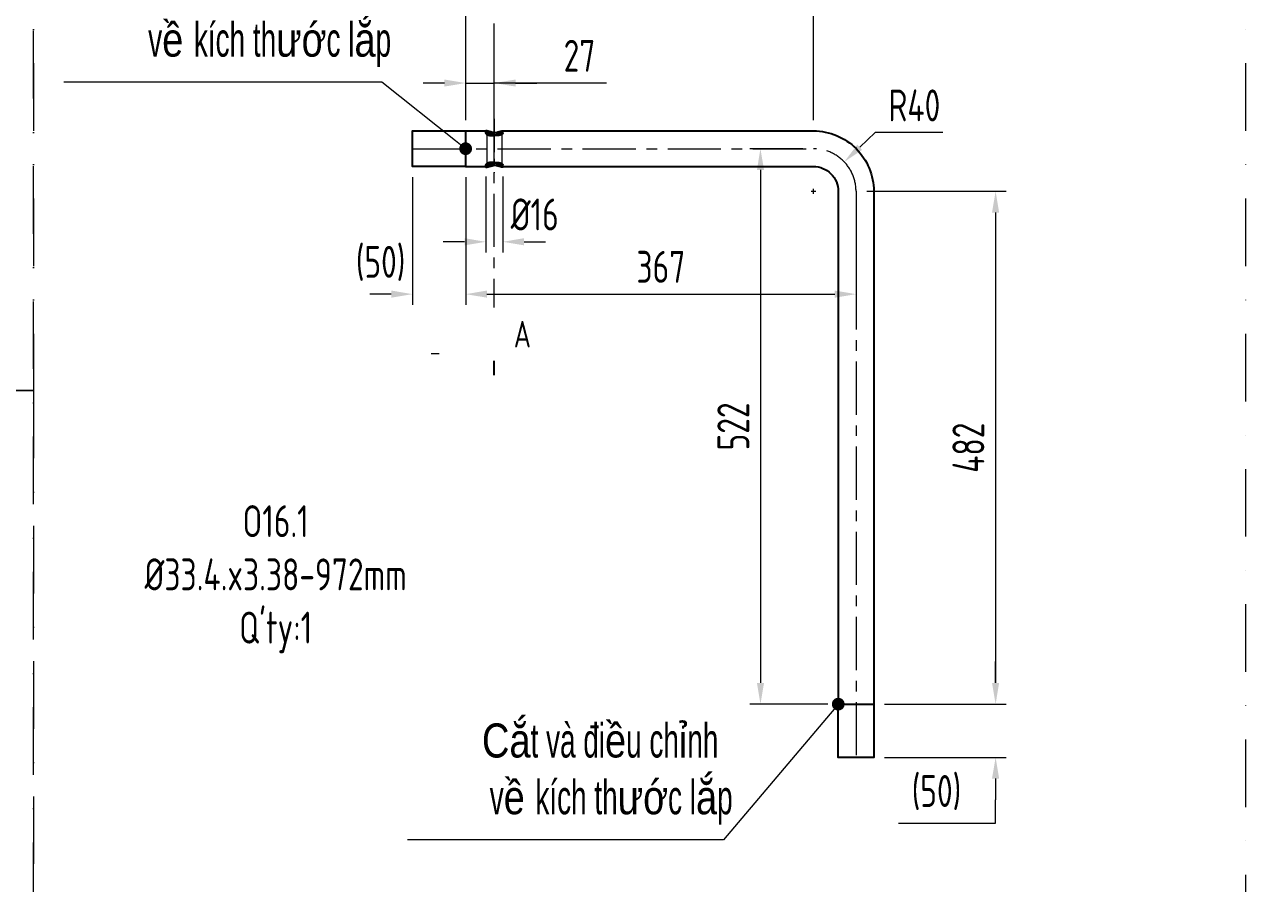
# Model space of a CAD drawing. Header units: millimetres. Extents: x -46397 to 283259, y -8690 to 23983.
# Drawn here: x 179651 to 180799, y -1435 to -627 of the extents above; entities that cross this region are included whole.
import ezdxf
from ezdxf import colors
from ezdxf.entities.mleader import LeaderData, LeaderLine
from ezdxf.math import Vec2, Vec3

# ---------------------------------------------------------------- set-up
doc = ezdxf.new("R2010")
doc.units = ezdxf.units.MM
for name, pattern in [('CENTER', [2, 1.25, -0.25, 0.25, -0.25]), ('DASHDOT', [25.4, 12.7, -6.35, 0, -6.35]), ('HIDDEN', [0.375, 0.25, -0.125])]:
    doc.linetypes.add(name, pattern=pattern)
doc.layers.get('Defpoints').update_dxf_attribs({"lineweight": 0})
for name, color, linetype, lineweight in [('0.01.ĐẬM', 3, 'Continuous', 25), ('CHUAN DUONG TAM', 1, 'CENTER', 0), ('DUONGDAM', 7, 'Continuous', 25), ('Long_AM_Box', 5, 'DASHDOT', 9), ('Long_AM_Hidden', 4, 'HIDDEN', 9), ('Long_AM_Visible', 30, 'Continuous', 25), ('Long_Centerline', 1, 'CENTER', 9), ('Long_Dim', 3, 'Continuous', 9), ('Long_Text', 6, 'Continuous', 9)]:
    doc.layers.add(name, color=color, linetype=linetype, lineweight=lineweight)
doc.styles.add('Chu va so', font='arial.ttf')
doc.styles.add('GHI CHÚ 2', font='arial.ttf', dxfattribs={"width": 0.8, "height": 1})
doc.styles.add('GHI CHÚ 3', font='isocp_IV25.ttf', dxfattribs={"width": 0.8})
doc.styles.get("Standard").update_dxf_attribs({"font": 'isocp.shx', "width": 0.8})
doc.dimstyles.new('3.DÔN 30mm', dxfattribs={"dimtxt": 30, "dimasz": 10, "dimexe": 5, "dimexo": 5, "dimgap": 5, "dimtad": 1, "dimtoh": 1, "dimdec": 0, "dimtxsty": 'Standard', "dimcen": 20, "dimclrd": 42, "dimclre": 42, "dimclrt": 1, "dimadec": 0, "dimazin": 0, "dimtfac": 1, "dimtdec": 0, "dimtmove": 0, "dimatfit": 3, "dimfxl": 1, "dimlwd": 5, "dimlwe": 5, "dimarcsym": 1})
doc.dimstyles.new('Vuong_DIM', dxfattribs={"dimtxt": 2.5, "dimasz": 2.3, "dimexe": 1.25, "dimexo": 0, "dimtad": 1, "dimtoh": 1, "dimdec": 0, "dimdsep": 46, "dimtxsty": 'GHI CHÚ 3', "dimcen": 2.3, "dimclrd": 9, "dimclre": 9, "dimclrt": 2, "dimadec": 0, "dimazin": 0, "dimtm": 1e-09, "dimtfac": 1, "dimtdec": 0, "dimtofl": 0, "dimtmove": 1, "dimatfit": 3, "dimfxl": 1, "dimtfill": 1, "dimlwd": 9, "dimlwe": 9, "dimarcsym": 1})

# ---------------------------------------------------------------- blocks, each defined once
blk = doc.blocks.new('*D1766')
at = {"layer": 'Defpoints', "color": 0, "transparency": 16777216}
for p in [(180092.7, -682.4), (180092.7, -716.1, -7.7), (180065.8, -727.4, -7.7)]:
    blk.add_point(p, dxfattribs=at)
at = {"layer": 'Long_Dim', "color": 9, "lineweight": 9, "transparency": 16777216}
for p, q in [((180065.8, -717.4), (180065.8, -672.4)), ((180092.7, -706.1), (180092.7, -672.4)), ((180045.8, -682.4), (180025.8, -682.4)), ((180065.8, -682.4), (180092.7, -682.4)), ((180198.2, -682.4), (180092.7, -682.4)), ((180112.7, -682.4), (180132.7, -682.4))]:
    blk.add_line(p, q, dxfattribs=at)
at = {"layer": 'Long_Dim', "color": 9, "transparency": 16777216}
for points in [[(180045.8, -679.1), (180045.8, -685.7), (180065.8, -682.4)], [(180112.7, -679.1), (180112.7, -685.7), (180092.7, -682.4)]]:
    blk.add_solid(points, dxfattribs=at)
at = {"layer": 'Long_Dim', "color": 2, "transparency": 16777216, "insert": (180172.8, -656.8), "char_height": 30, "attachment_point": 5, "style": 'GHI CHÚ 3', "bg_fill": 3, "box_fill_scale": 1.1, "bg_fill_color": 256, "bg_fill_true_color": 13158600, "bg_fill_transparency": 0}
blk.add_mtext('27', dxfattribs=at)
blk = doc.blocks.new('*D1765')
at = {"layer": 'Defpoints', "color": 0, "transparency": 16777216}
for p in [(180392.8, -611.1), (180065.8, -727.4), (180392.8, -727.4, -7.7)]:
    blk.add_point(p, dxfattribs=at)
at = {"layer": 'Long_Dim', "color": 9, "lineweight": 9, "transparency": 16777216}
for p, q in [((180065.8, -717.4), (180065.8, -601.1)), ((180392.8, -717.4), (180392.8, -601.1)), ((180085.8, -611.1), (180372.8, -611.1))]:
    blk.add_line(p, q, dxfattribs=at)
at = {"layer": 'Long_Dim', "color": 9, "transparency": 16777216}
for points in [[(180085.8, -607.8), (180085.8, -614.4), (180065.8, -611.1)], [(180372.8, -607.8), (180372.8, -614.4), (180392.8, -611.1)]]:
    blk.add_solid(points, dxfattribs=at)
at = {"layer": 'Long_Dim', "color": 2, "transparency": 16777216, "insert": (180229.3, -585.5), "char_height": 30, "attachment_point": 5, "style": 'GHI CHÚ 3', "bg_fill": 3, "box_fill_scale": 1.1, "bg_fill_color": 256, "bg_fill_true_color": 13158600, "bg_fill_transparency": 0}
blk.add_mtext('327', dxfattribs=at)
blk = doc.blocks.new('*D1763')
at = {"layer": 'Defpoints', "color": 0, "transparency": 16777216}
for p in [(180432.8, -784.1, -7.7), (180449.5, -1266.1), (180564, -1266.1)]:
    blk.add_point(p, dxfattribs=at)
at = {"layer": 'Long_Dim', "color": 9, "lineweight": 9, "transparency": 16777216}
for p, q in [((180442.8, -784.1), (180574, -784.1)), ((180564, -804.1), (180564, -1246.1)), ((180459.5, -1266.1), (180574, -1266.1))]:
    blk.add_line(p, q, dxfattribs=at)
at = {"layer": 'Long_Dim', "color": 9, "transparency": 16777216}
for points in [[(180560.6, -804.1), (180567.3, -804.1), (180564, -784.1)], [(180560.6, -1246.1), (180567.3, -1246.1), (180564, -1266.1)]]:
    blk.add_solid(points, dxfattribs=at)
at = {"layer": 'Long_Dim', "color": 2, "transparency": 16777216, "insert": (180538.4, -1025.1), "char_height": 30, "attachment_point": 5, "rotation": 90, "style": 'GHI CHÚ 3', "bg_fill": 3, "box_fill_scale": 1.1, "bg_fill_color": 256, "bg_fill_true_color": 13158600, "bg_fill_transparency": 0}
blk.add_mtext('482', dxfattribs=at)
blk = doc.blocks.new('*D1762')
at = {"layer": 'Defpoints', "color": 0, "transparency": 16777216}
for p in [(180449.5, -1266.1, -7.7), (180564, -1266.1), (180449.5, -1316.1, -7.7)]:
    blk.add_point(p, dxfattribs=at)
at = {"layer": 'Long_Dim', "color": 9, "lineweight": 9, "transparency": 16777216}
for p, q in [((180564, -1246.1), (180564, -1226.1)), ((180459.5, -1266.1), (180574, -1266.1)), ((180459.5, -1316.1), (180574, -1316.1)), ((180564, -1336.1), (180564, -1356.1)), ((180564, -1378.1), (180564, -1356.1)), ((180472.8, -1378.1), (180564, -1378.1))]:
    blk.add_line(p, q, dxfattribs=at)
at = {"layer": 'Long_Dim', "color": 9, "transparency": 16777216}
for points in [[(180560.6, -1246.1), (180567.3, -1246.1), (180564, -1266.1)], [(180560.6, -1336.1), (180567.3, -1336.1), (180564, -1316.1)]]:
    blk.add_solid(points, dxfattribs=at)
at = {"layer": 'Long_Dim', "color": 2, "transparency": 16777216, "insert": (180508.4, -1349.2), "char_height": 30, "attachment_point": 5, "style": 'GHI CHÚ 3', "bg_fill": 3, "box_fill_scale": 1.1, "bg_fill_color": 256, "bg_fill_true_color": 13158600, "bg_fill_transparency": 0}
blk.add_mtext('(50)', dxfattribs=at)
blk = doc.blocks.new('*D1761')
at = {"layer": 'Defpoints', "color": 0, "transparency": 16777216}
for p in [(180392.8, -744.1), (180342.9, -1266.1), (180416.1, -1266.1, -7.7)]:
    blk.add_point(p, dxfattribs=at)
at = {"layer": 'Long_Dim', "color": 9, "lineweight": 9, "transparency": 16777216}
for p, q in [((180382.8, -744.1), (180332.9, -744.1)), ((180342.9, -764.1), (180342.9, -1246.1)), ((180406.1, -1266.1), (180332.9, -1266.1))]:
    blk.add_line(p, q, dxfattribs=at)
at = {"layer": 'Long_Dim', "color": 9, "transparency": 16777216}
for points in [[(180339.6, -764.1), (180346.3, -764.1), (180342.9, -744.1)], [(180339.6, -1246.1), (180346.3, -1246.1), (180342.9, -1266.1)]]:
    blk.add_solid(points, dxfattribs=at)
at = {"layer": 'Long_Dim', "color": 2, "transparency": 16777216, "insert": (180317.4, -1005.1), "char_height": 30, "attachment_point": 5, "rotation": 90, "style": 'GHI CHÚ 3', "bg_fill": 3, "box_fill_scale": 1.1, "bg_fill_color": 256, "bg_fill_true_color": 13158600, "bg_fill_transparency": 0}
blk.add_mtext('522', dxfattribs=at)
blk = doc.blocks.new('*D1760')
at = {"layer": 'Defpoints', "color": 0, "transparency": 16777216}
for p in [(180065.8, -760.8, -7.7), (180432.8, -784.1), (180432.8, -880.8)]:
    blk.add_point(p, dxfattribs=at)
at = {"layer": 'Long_Dim', "color": 9, "lineweight": 9, "transparency": 16777216}
for p, q in [((180065.8, -770.8), (180065.8, -890.8)), ((180432.8, -794.1), (180432.8, -890.8)), ((180085.8, -880.8), (180412.8, -880.8))]:
    blk.add_line(p, q, dxfattribs=at)
at = {"layer": 'Long_Dim', "color": 9, "transparency": 16777216}
for points in [[(180085.8, -877.4), (180085.8, -884.1), (180065.8, -880.8)], [(180412.8, -877.4), (180412.8, -884.1), (180432.8, -880.8)]]:
    blk.add_solid(points, dxfattribs=at)
at = {"layer": 'Long_Dim', "color": 2, "transparency": 16777216, "insert": (180249.3, -855.1), "char_height": 30, "attachment_point": 5, "style": 'GHI CHÚ 3', "bg_fill": 3, "box_fill_scale": 1.1, "bg_fill_color": 256, "bg_fill_true_color": 13158600, "bg_fill_transparency": 0}
blk.add_mtext('367', dxfattribs=at)
blk = doc.blocks.new('*D1759')
at = {"layer": 'Defpoints', "color": 0, "transparency": 16777216}
for p in [(180015.8, -760.8, -7.7), (180065.8, -760.8), (180065.8, -880.8)]:
    blk.add_point(p, dxfattribs=at)
at = {"layer": 'Long_Dim', "color": 9, "lineweight": 9, "transparency": 16777216}
for p, q in [((180015.8, -770.8), (180015.8, -890.8)), ((180065.8, -770.8), (180065.8, -890.8)), ((179995.8, -880.8), (179975.8, -880.8)), ((180085.8, -880.8), (180105.8, -880.8))]:
    blk.add_line(p, q, dxfattribs=at)
at = {"layer": 'Long_Dim', "color": 9, "transparency": 16777216}
for points in [[(179995.8, -877.4), (179995.8, -884.1), (180015.8, -880.8)], [(180085.8, -877.4), (180085.8, -884.1), (180065.8, -880.8)]]:
    blk.add_solid(points, dxfattribs=at)
at = {"layer": 'Long_Dim', "color": 2, "transparency": 16777216, "insert": (179985.8, -851.9), "char_height": 30, "attachment_point": 5, "style": 'GHI CHÚ 3', "bg_fill": 3, "box_fill_scale": 1.1, "bg_fill_color": 256, "bg_fill_true_color": 13158600, "bg_fill_transparency": 0}
blk.add_mtext('(50)', dxfattribs=at)
blk = doc.blocks.new('*D1730')
at = {"layer": 'Defpoints', "color": 0, "transparency": 16777216}
for p in [(180421.7, -756.5, -7.7), (180392.8, -784.1, -7.7)]:
    blk.add_point(p, dxfattribs=at)
at = {"layer": 'Long_Dim', "color": 9, "lineweight": 9, "transparency": 16777216}
for p, q in [((180450.7, -729), (180436.2, -742.8)), ((180514.5, -729), (180450.7, -729)), ((180390.5, -784.1), (180395.1, -784.1)), ((180392.8, -786.4), (180392.8, -781.8))]:
    blk.add_line(p, q, dxfattribs=at)
at = {"layer": 'Long_Dim', "color": 9, "transparency": 16777216}
blk.add_solid([(180433.9, -740.3), (180438.5, -745.2), (180421.7, -756.5)], dxfattribs=at)
at = {"layer": 'Long_Dim', "color": 2, "transparency": 16777216, "insert": (180487.6, -703.4), "char_height": 30, "attachment_point": 5, "style": 'GHI CHÚ 3', "bg_fill": 3, "box_fill_scale": 1.1, "bg_fill_color": 256, "bg_fill_true_color": 13158600, "bg_fill_transparency": 0}
blk.add_mtext('R40', dxfattribs=at)
blk = doc.blocks.new('_Dot')
at = {"color": 0, "linetype": 'ByBlock', "lineweight": -2}
blk.add_line((-0.5, 0), (-1, 0), dxfattribs=at)
at = {"color": 0, "linetype": 'ByBlock', "const_width": 0.5}
blk.add_lwpolyline([(-0.25, 0, 1), (0.25, 0, 1)], format="xyb", close=True, dxfattribs=at)
blk = doc.blocks.new('*D1731')
at = {"layer": 'Defpoints', "color": 0, "transparency": 16777216}
for p in [(180084.7, -760.2, -7.7), (180100.7, -760.2, -7.7), (180100.7, -831.6)]:
    blk.add_point(p, dxfattribs=at)
at = {"layer": 'Long_Dim', "color": 9, "lineweight": 9, "transparency": 16777216}
for p, q in [((180084.7, -770.2), (180084.7, -841.6)), ((180100.7, -770.2), (180100.7, -841.6)), ((180064.7, -831.6), (180044.7, -831.6)), ((180120.7, -831.6), (180140.7, -831.6))]:
    blk.add_line(p, q, dxfattribs=at)
at = {"layer": 'Long_Dim', "color": 9, "transparency": 16777216}
blk.add_solid([(180064.7, -828.2), (180064.7, -834.9), (180084.7, -831.6)], dxfattribs=at)
at = {"layer": 'Long_Dim', "color": 2, "transparency": 16777216, "insert": (180130.7, -805.9), "char_height": 30, "attachment_point": 5, "style": 'GHI CHÚ 3', "bg_fill": 3, "box_fill_scale": 1.1, "bg_fill_color": 256, "bg_fill_true_color": 13158600, "bg_fill_transparency": 0}
blk.add_mtext('%%C16', dxfattribs=at)
at = {"layer": 'Long_Dim', "color": 9, "transparency": 16777216}
blk.add_solid([(180120.7, -828.2), (180120.7, -834.9), (180100.7, -831.6)], dxfattribs=at)

msp = doc.modelspace()

# ---------------------------------------------------------------- linework, layer by layer
at = {"layer": '0.01.ĐẬM'}
msp.add_line((180092.72, -956.77, -7.71), (180092.72, -916.44, -7.71), dxfattribs=at)
at = {"layer": 'CHUAN DUONG TAM', "ltscale": 25}
msp.add_line((180092.72, -716.06, -7.71), (180092.72, -766.64, -7.71), dxfattribs=at)
at = {"layer": 'DUONGDAM', "ltscale": 20, "elevation": -7.71}
for points in [[(180065.75, -727.39), (180065.75, -760.79)], [(180416.05, -1266.09), (180449.45, -1266.09)]]:
    msp.add_lwpolyline(points, dxfattribs=at)
at = {"layer": 'Long_AM_Box', "ltscale": 5}
for points in [[(179659.34, -971.48), (178815.28, -971.48), (178815.28, -28.34), (179659.34, -28.34)], [(180798.99, -1840.8), (179659.34, -1840.8), (179659.34, -28.34), (180798.99, -28.34)], [(179659.34, -1840.8), (178876.82, -1840.8), (178876.82, -971.48), (179659.34, -971.48)]]:
    msp.add_lwpolyline(points, close=True, dxfattribs=at)
at = {"layer": 'Long_AM_Hidden', "ltscale": 2, "extrusion": (0, 1, 0)}
for p, q in [((180085.75, -727.44, -7.71), (180085.75, -761.34, -7.71)), ((180099.75, -728.48, -7.71), (180099.75, -760.3, -7.71))]:
    msp.add_line(p, q, dxfattribs=at)
at = {"layer": 'Long_AM_Visible', "extrusion": (0, 1, 0)}
for p, q in [((180084.72, -729.64, -7.71), (180084.72, -727.61, -7.71)), ((180100.72, -729.64, -7.71), (180100.72, -727.61, -7.71)), ((180084.72, -761.17, -7.71), (180084.72, -759.14, -7.71)), ((180100.72, -761.17, -7.71), (180100.72, -759.14, -7.71))]:
    msp.add_line(p, q, dxfattribs=at)
at = {"layer": 'Long_AM_Visible'}
msp.add_line((180092.72, -729.14, -7.71), (180092.72, -729.14, -7.71), dxfattribs=at)
msp.add_line((180092.72, -729.14, -7.71), (180092.72, -729.14, -7.71), dxfattribs=at)
at = {"layer": 'Long_AM_Visible', "elevation": -7.71}
for points in [[(180065.75, -727.39), (180085.24, -727.39)], [(180065.75, -760.79), (180084.72, -760.79)]]:
    msp.add_lwpolyline(points, dxfattribs=at)
for points in [[(180100.28, -727.39), (180392.75, -727.39, -0.4142136), (180449.45, -784.09), (180449.45, -1266.09)], [(180100.72, -760.79), (180392.75, -760.79, -0.4142136), (180416.05, -784.09), (180416.05, -1266.09)]]:
    msp.add_lwpolyline(points, format="xyb", dxfattribs=at)
at = {"layer": 'Long_AM_Visible'}
for points, knots in [([(180085.2, -727.39, -7.71), (180085.03, -727.39, -7.71), (180084.9, -727.41, -7.71), (180084.73, -727.51, -7.71), (180084.7, -727.58, -7.71), (180084.75, -727.76, -7.71), (180084.83, -727.87, -7.71), (180085.09, -728.11, -7.71), (180085.26, -728.23, -7.71), (180085.68, -728.48, -7.71), (180085.94, -728.61, -7.71), (180086.55, -728.86, -7.71), (180086.91, -728.98, -7.71), (180087.69, -729.17, -7.71), (180088.12, -729.26, -7.71), (180089.03, -729.36, -7.71), (180089.5, -729.39, -7.71), (180089.98, -729.39, -7.71)], [36.8059238, 36.8059238, 36.8059238, 36.8059238, 38.3378519, 38.3378519, 39.8698372, 39.8698372, 41.4018225, 41.4018225, 42.9338077, 42.9338077, 44.4689741, 44.4689741, 46.0041404, 46.0041404, 47.5393067, 47.5393067, 49.074473, 49.074473, 49.074473, 49.074473]), ([(180089.98, -731.7, -7.71), (180089.5, -731.7, -7.71), (180089.02, -731.67, -7.71), (180088.11, -731.54, -7.71), (180087.68, -731.45, -7.71), (180086.9, -731.21, -7.71), (180086.55, -731.08, -7.71), (180085.94, -730.79, -7.71), (180085.68, -730.64, -7.71), (180085.26, -730.36, -7.71), (180085.09, -730.21, -7.71), (180084.83, -729.94, -7.71), (180084.75, -729.81, -7.71), (180084.7, -729.61, -7.71), (180084.73, -729.53, -7.71), (180084.89, -729.42, -7.71), (180085.03, -729.39, -7.71), (180085.38, -729.39, -7.71), (180085.61, -729.42, -7.71), (180086.16, -729.53, -7.71), (180086.48, -729.61, -7.71), (180087.2, -729.81, -7.71), (180087.6, -729.94, -7.71), (180088.45, -730.21, -7.71), (180088.89, -730.36, -7.71), (180089.79, -730.64, -7.71), (180090.27, -730.79, -7.71), (180091.28, -731.08, -7.71), (180091.81, -731.21, -7.71), (180092.87, -731.45, -7.71), (180093.41, -731.54, -7.71), (180094.46, -731.67, -7.71), (180094.97, -731.7, -7.71), (180095.94, -731.7, -7.71), (180096.42, -731.67, -7.71), (180097.33, -731.54, -7.71), (180097.76, -731.45, -7.71), (180098.54, -731.21, -7.71), (180098.89, -731.08, -7.71), (180099.5, -730.79, -7.71), (180099.76, -730.64, -7.71), (180100.18, -730.36, -7.71), (180100.35, -730.21, -7.71), (180100.61, -729.94, -7.71), (180100.69, -729.81, -7.71), (180100.74, -729.61, -7.71), (180100.71, -729.53, -7.71), (180100.55, -729.42, -7.71), (180100.41, -729.39, -7.71), (180100.06, -729.39, -7.71), (180099.83, -729.42, -7.71), (180099.28, -729.53, -7.71), (180098.96, -729.61, -7.71), (180098.24, -729.81, -7.71), (180097.84, -729.94, -7.71), (180096.99, -730.21, -7.71), (180096.55, -730.36, -7.71), (180095.65, -730.64, -7.71), (180095.17, -730.79, -7.71), (180094.16, -731.08, -7.71), (180093.63, -731.21, -7.71), (180092.57, -731.45, -7.71), (180092.03, -731.54, -7.71), (180090.98, -731.67, -7.71), (180090.47, -731.7, -7.71), (180089.98, -731.7, -7.71)], [0, 0, 0, 0, 1.5454081, 1.5454081, 3.0908162, 3.0908162, 4.6362244, 4.6362244, 6.1816325, 6.1816325, 7.7213634, 7.7213634, 9.2610943, 9.2610943, 10.8008253, 10.8008253, 12.3405562, 12.3405562, 13.8802871, 13.8802871, 15.4200181, 15.4200181, 16.959749, 16.959749, 18.4994799, 18.4994799, 20.044888, 20.044888, 21.5902961, 21.5902961, 23.1357043, 23.1357043, 24.6811124, 24.6811124, 26.2265226, 26.2265226, 27.7719328, 27.7719328, 29.317343, 29.317343, 30.8627532, 30.8627532, 32.4024889, 32.4024889, 33.9422245, 33.9422245, 35.4819602, 35.4819602, 37.0216959, 37.0216959, 38.5614316, 38.5614316, 40.1011672, 40.1011672, 41.6409029, 41.6409029, 43.1806386, 43.1806386, 44.7260488, 44.7260488, 46.271459, 46.271459, 47.8168692, 47.8168692, 49.3622794, 49.3622794, 49.3622794, 49.3622794]), ([(180099.75, -727.43, -7.71), (180099.94, -727.4, -7.71), (180100.1, -727.39, -7.71), (180100.41, -727.39, -7.71), (180100.55, -727.41, -7.71), (180100.71, -727.51, -7.71), (180100.74, -727.58, -7.71), (180100.69, -727.76, -7.71), (180100.61, -727.87, -7.71), (180100.35, -728.11, -7.71), (180100.18, -728.23, -7.71), (180099.76, -728.48, -7.71), (180099.5, -728.61, -7.71), (180098.89, -728.86, -7.71), (180098.53, -728.98, -7.71), (180097.75, -729.17, -7.71), (180097.32, -729.26, -7.71), (180096.41, -729.36, -7.71), (180095.94, -729.39, -7.71), (180094.98, -729.39, -7.71), (180094.46, -729.36, -7.71), (180093.42, -729.26, -7.71), (180092.88, -729.17, -7.71), (180091.82, -728.98, -7.71), (180091.29, -728.86, -7.71), (180090.27, -728.61, -7.71), (180089.79, -728.48, -7.71), (180088.89, -728.23, -7.71), (180088.44, -728.11, -7.71), (180087.6, -727.87, -7.71), (180087.2, -727.76, -7.71), (180086.48, -727.58, -7.71), (180086.15, -727.51, -7.71), (180085.6, -727.41, -7.71), (180085.38, -727.39, -7.71), (180085.2, -727.39, -7.71), (180085.2, -727.39, -7.71), (180085.2, -727.39, -7.71)], [11.0954506, 11.0954506, 11.0954506, 11.0954506, 12.2686301, 12.2686301, 13.8006195, 13.8006195, 15.3326089, 15.3326089, 16.8645983, 16.8645983, 18.3965877, 18.3965877, 19.9317558, 19.9317558, 21.466924, 21.466924, 23.0020921, 23.0020921, 24.5372602, 24.5372602, 26.0724265, 26.0724265, 27.6075928, 27.6075928, 29.1427592, 29.1427592, 30.6779255, 30.6779255, 32.2099108, 32.2099108, 33.741896, 33.741896, 35.2738813, 35.2738813, 36.8058666, 36.8058666, 36.8059238, 36.8059238, 36.8059238, 36.8059238]), ([(180089.98, -729.39, -7.71), (180090.46, -729.39, -7.71), (180090.98, -729.36, -7.71), (180092.02, -729.26, -7.71), (180092.56, -729.17, -7.71), (180093.63, -728.98, -7.71), (180094.15, -728.86, -7.71), (180095.17, -728.61, -7.71), (180095.65, -728.48, -7.71), (180096.55, -728.23, -7.71), (180097, -728.11, -7.71), (180097.84, -727.87, -7.71), (180098.24, -727.76, -7.71), (180098.96, -727.58, -7.71), (180099.29, -727.51, -7.71), (180099.63, -727.45, -7.71), (180099.69, -727.44, -7.71), (180099.75, -727.43, -7.71)], [0, 0, 0, 0, 1.5351681, 1.5351681, 3.0703362, 3.0703362, 4.6055043, 4.6055043, 6.1406724, 6.1406724, 7.6726619, 7.6726619, 9.2046513, 9.2046513, 10.7366407, 10.7366407, 11.0954506, 11.0954506, 11.0954506, 11.0954506]), ([(180089.98, -757.08, -7.71), (180090.47, -757.08, -7.71), (180090.98, -757.11, -7.71), (180092.03, -757.24, -7.71), (180092.57, -757.33, -7.71), (180093.63, -757.57, -7.71), (180094.16, -757.7, -7.71), (180095.17, -757.99, -7.71), (180095.65, -758.14, -7.71), (180096.55, -758.42, -7.71), (180096.99, -758.57, -7.71), (180097.84, -758.84, -7.71), (180098.24, -758.96, -7.71), (180098.96, -759.17, -7.71), (180099.28, -759.25, -7.71), (180099.83, -759.36, -7.71), (180100.06, -759.39, -7.71), (180100.41, -759.39, -7.71), (180100.55, -759.36, -7.71), (180100.71, -759.25, -7.71), (180100.74, -759.17, -7.71), (180100.69, -758.96, -7.71), (180100.61, -758.84, -7.71), (180100.35, -758.57, -7.71), (180100.18, -758.42, -7.71), (180099.76, -758.14, -7.71), (180099.5, -757.99, -7.71), (180098.89, -757.7, -7.71), (180098.54, -757.57, -7.71), (180097.76, -757.33, -7.71), (180097.33, -757.24, -7.71), (180096.42, -757.11, -7.71), (180095.94, -757.08, -7.71), (180094.97, -757.08, -7.71), (180094.46, -757.11, -7.71), (180093.41, -757.24, -7.71), (180092.87, -757.33, -7.71), (180091.81, -757.57, -7.71), (180091.28, -757.7, -7.71), (180090.27, -757.99, -7.71), (180089.79, -758.14, -7.71), (180088.89, -758.42, -7.71), (180088.45, -758.57, -7.71), (180087.6, -758.84, -7.71), (180087.2, -758.96, -7.71), (180086.48, -759.17, -7.71), (180086.16, -759.25, -7.71), (180085.61, -759.36, -7.71), (180085.38, -759.39, -7.71), (180085.03, -759.39, -7.71), (180084.89, -759.36, -7.71), (180084.73, -759.25, -7.71), (180084.7, -759.17, -7.71), (180084.75, -758.96, -7.71), (180084.83, -758.84, -7.71), (180085.09, -758.57, -7.71), (180085.26, -758.42, -7.71), (180085.68, -758.14, -7.71), (180085.94, -757.99, -7.71), (180086.55, -757.7, -7.71), (180086.9, -757.57, -7.71), (180087.68, -757.33, -7.71), (180088.11, -757.24, -7.71), (180089.02, -757.11, -7.71), (180089.5, -757.08, -7.71), (180089.98, -757.08, -7.71)], [0, 0, 0, 0, 1.545406, 1.545406, 3.0908119, 3.0908119, 4.6362179, 4.6362179, 6.1816238, 6.1816238, 7.7213569, 7.7213569, 9.26109, 9.26109, 10.8008231, 10.8008231, 12.3405562, 12.3405562, 13.8802892, 13.8802892, 15.4200223, 15.4200223, 16.9597554, 16.9597554, 18.4994885, 18.4994885, 20.0448945, 20.0448945, 21.5903004, 21.5903004, 23.1357064, 23.1357064, 24.6811123, 24.6811123, 26.2265247, 26.2265247, 27.7719371, 27.7719371, 29.3173494, 29.3173494, 30.8627618, 30.8627618, 32.4024953, 32.4024953, 33.9422288, 33.9422288, 35.4819623, 35.4819623, 37.0216959, 37.0216959, 38.5614294, 38.5614294, 40.1011629, 40.1011629, 41.6408964, 41.6408964, 43.18063, 43.18063, 44.7260423, 44.7260423, 46.2714547, 46.2714547, 47.816867, 47.816867, 49.3622794, 49.3622794, 49.3622794, 49.3622794]), ([(180089.98, -759.39, -7.71), (180089.5, -759.39, -7.71), (180089.03, -759.42, -7.71), (180088.12, -759.52, -7.71), (180087.69, -759.6, -7.71), (180086.91, -759.8, -7.71), (180086.55, -759.92, -7.71), (180085.94, -760.17, -7.71), (180085.68, -760.3, -7.71), (180085.26, -760.54, -7.71), (180085.09, -760.67, -7.71), (180084.83, -760.91, -7.71), (180084.75, -761.02, -7.71), (180084.7, -761.2, -7.71), (180084.73, -761.27, -7.71), (180084.9, -761.37, -7.71), (180085.03, -761.39, -7.71), (180085.2, -761.39, -7.71), (180085.2, -761.39, -7.71), (180085.2, -761.39, -7.71)], [0, 0, 0, 0, 1.53517, 1.53517, 3.0703399, 3.0703399, 4.6055099, 4.6055099, 6.1406799, 6.1406799, 7.6726674, 7.6726674, 9.204655, 9.204655, 10.7366425, 10.7366425, 12.2686301, 12.2686301, 12.2686873, 12.2686873, 12.2686873, 12.2686873]), ([(180085.2, -761.39, -7.71), (180085.38, -761.39, -7.71), (180085.6, -761.37, -7.71), (180086.15, -761.27, -7.71), (180086.48, -761.2, -7.71), (180087.2, -761.02, -7.71), (180087.6, -760.91, -7.71), (180088.44, -760.67, -7.71), (180088.89, -760.54, -7.71), (180089.79, -760.3, -7.71), (180090.27, -760.17, -7.71), (180091.29, -759.92, -7.71), (180091.82, -759.8, -7.71), (180092.88, -759.6, -7.71), (180093.42, -759.52, -7.71), (180094.46, -759.42, -7.71), (180094.98, -759.39, -7.71), (180095.94, -759.39, -7.71), (180096.41, -759.42, -7.71), (180097.32, -759.52, -7.71), (180097.75, -759.6, -7.71), (180098.53, -759.8, -7.71), (180098.89, -759.92, -7.71), (180099.5, -760.17, -7.71), (180099.76, -760.3, -7.71), (180100.18, -760.54, -7.71), (180100.35, -760.67, -7.71), (180100.61, -760.91, -7.71), (180100.69, -761.02, -7.71), (180100.74, -761.2, -7.71), (180100.71, -761.27, -7.71), (180100.55, -761.37, -7.71), (180100.41, -761.39, -7.71), (180100.1, -761.39, -7.71), (180099.94, -761.38, -7.71), (180099.75, -761.35, -7.71)], [12.2686873, 12.2686873, 12.2686873, 12.2686873, 13.8006177, 13.8006177, 15.3326052, 15.3326052, 16.8645928, 16.8645928, 18.3965803, 18.3965803, 19.9317503, 19.9317503, 21.4669203, 21.4669203, 23.0020902, 23.0020902, 24.5372602, 24.5372602, 26.0724247, 26.0724247, 27.6075891, 27.6075891, 29.1427536, 29.1427536, 30.6779181, 30.6779181, 32.2099052, 32.2099052, 33.7418923, 33.7418923, 35.2738795, 35.2738795, 36.8058666, 36.8058666, 37.9790457, 37.9790457, 37.9790457, 37.9790457]), ([(180099.75, -761.35, -7.71), (180099.69, -761.34, -7.71), (180099.63, -761.33, -7.71), (180099.29, -761.27, -7.71), (180098.96, -761.2, -7.71), (180098.24, -761.02, -7.71), (180097.84, -760.91, -7.71), (180097, -760.67, -7.71), (180096.55, -760.54, -7.71), (180095.65, -760.3, -7.71), (180095.17, -760.17, -7.71), (180094.15, -759.92, -7.71), (180093.63, -759.8, -7.71), (180092.56, -759.6, -7.71), (180092.02, -759.52, -7.71), (180090.98, -759.42, -7.71), (180090.46, -759.39, -7.71), (180089.98, -759.39, -7.71)], [37.9790457, 37.9790457, 37.9790457, 37.9790457, 38.3378538, 38.3378538, 39.8698409, 39.8698409, 41.401828, 41.401828, 42.9338152, 42.9338152, 44.4689796, 44.4689796, 46.0041441, 46.0041441, 47.5393086, 47.5393086, 49.074473, 49.074473, 49.074473, 49.074473])]:
    msp.add_open_spline(points, degree=3, knots=knots, dxfattribs=at)
at = {"layer": 'Long_Centerline', "ltscale": 40, "elevation": -7.71}
msp.add_lwpolyline([(180015.75, -744.09), (180392.75, -744.09, -0.4142136), (180432.75, -784.09), (180432.75, -1316.09)], format="xyb", dxfattribs=at)

# ---------------------------------------------------------------- texts
at = {"layer": 'Long_Text', "color": 3, "insert": (179887.11, -1148.68), "char_height": 30, "attachment_point": 5, "style": 'GHI CHÚ 3'}
msp.add_mtext_dynamic_manual_height_columns("\\pxqc;O16.1\\P%%C33.4.x3.38-972mm\\PQ'ty:1", width=295.4183, gutter_width=322.31, heights=[0], dxfattribs=at)

# ---------------------------------------------------------------- leaders
at = {"color": 1}
ml = msp.add_multileader_mtext('Standard', dxfattribs=at)
ml.set_content('{\\Fisocp|c0;M14}', color=1, style='Chu va so')
ml.set_leader_properties(color=3, lineweight=9)
ml.build(insert=Vec2(0, 0))
ml.multileader.update_dxf_attribs({"text_left_attachment_type": 5, "text_right_attachment_type": 5, "dogleg_length": 20, "arrow_head_size": 20})
ctx = ml.context
ctx.base_point, ctx.char_height, ctx.arrow_head_size, ctx.landing_gap_size, ctx.plane_origin = Vec3(178546.68, -1186.25, 15.42), 30, 20, 0.039, Vec3(182725.27, 3917.34, 15.42)
ctx.left_attachment, ctx.right_attachment = 5, 5
notes = []
notes.append((ctx, [(0, (1, 1, 0), (178621.08, -1186.25, 15.42), (-1, 0), 17.33, [(0, [(178664.27, -1236.56, 15.42)], 0, [])])]))
ctx.mtext.insert, ctx.mtext.width, ctx.mtext.defined_height, ctx.mtext.flow_direction = Vec3(178546.71, -1150.25, 15.42), 1896.4979, 79.91, 5
at = {"layer": '0.01.ĐẬM'}
msp.add_leader([(180092.12, -936.75, -7.71), (180033.31, -936.75, -7.71)], dimstyle='3.DÔN 30mm', override={"dimasz": 25, "dimtad": 0}, dxfattribs=at)
for ctx, leaders in notes:
    for number, flags, end, landing, length, lines in leaders:
        leader = LeaderData()
        leader.index, (leader.has_last_leader_line, leader.has_dogleg_vector, leader.attachment_direction) = number, flags
        leader.last_leader_point, leader.dogleg_vector, leader.dogleg_length = Vec3(end), Vec3(landing), length
        for number, points, colour, breaks in lines:
            line = LeaderLine()
            line.index, line.vertices, line.color, line.breaks = number, Vec3.list(points), colors.encode_raw_color(colour), breaks
            leader.lines.append(line)
        ctx.leaders.append(leader)

# ---------------------------------------------------------------- next in the draw order: dimensions: what is measured, and where the dimension line sits
at = {"layer": 'Long_Dim'}
dim = msp.add_linear_dim(base=(180092.72, -682.39), p1=(180065.75, -727.39, -7.71), p2=(180092.72, -716.06, -7.71), dimstyle='Vuong_DIM', override={"dimtxt": 30, "dimasz": 20, "dimexe": 10, "dimexo": 10, "dimgap": 10}, dxfattribs=at)
dim.commit()
dim.dimension.update_dxf_attribs({"geometry": '*D1766', "text_midpoint": (180172.75, -682.39), "dimtype": 160})
dim = msp.add_linear_dim(base=(180563.95, -1266.09), p1=(180432.75, -784.09, -7.71), p2=(180449.45, -1266.09), angle=90, dimstyle='Vuong_DIM', override={"dimtxt": 30, "dimasz": 20, "dimexe": 10, "dimexo": 10, "dimgap": 10}, dxfattribs=at)
dim.commit()
dim.dimension.update_dxf_attribs({"geometry": '*D1763', "text_midpoint": (180538.36, -1025.09)})

# ---------------------------------------------------------------- next in the draw order: linework, layer by layer
at = {"layer": 'Long_AM_Visible', "elevation": -7.71}
msp.add_lwpolyline([(180416.05, -1266.09), (180449.45, -1266.09), (180449.45, -1316.09), (180416.05, -1316.09)], close=True, dxfattribs=at)

# ---------------------------------------------------------------- next in the draw order: dimensions: what is measured, and where the dimension line sits
at = {"layer": 'Long_Dim'}
dim = msp.add_linear_dim(base=(180392.75, -611.11), p1=(180065.75, -727.39), p2=(180392.75, -727.39, -7.71), dimstyle='Vuong_DIM', override={"dimtxt": 30, "dimasz": 20, "dimexe": 10, "dimexo": 10, "dimgap": 10}, dxfattribs=at)
dim.commit()
dim.dimension.update_dxf_attribs({"geometry": '*D1765', "text_midpoint": (180229.25, -585.52)})

# ---------------------------------------------------------------- next in the draw order: dimensions: what is measured, and where the dimension line sits
dim = msp.add_linear_dim(base=(180342.94, -1266.09), p1=(180392.75, -744.09), p2=(180416.05, -1266.09, -7.71), angle=90, dimstyle='Vuong_DIM', override={"dimtxt": 30, "dimasz": 20, "dimexe": 10, "dimexo": 10, "dimgap": 10}, dxfattribs=at)
dim.commit()
dim.dimension.update_dxf_attribs({"geometry": '*D1761', "text_midpoint": (180317.36, -1005.09)})
dim = msp.add_linear_dim(base=(180563.95, -1266.09), p1=(180449.45, -1316.09, -7.71), p2=(180449.45, -1266.09, -7.71), angle=90, text='(<>)', dimstyle='Vuong_DIM', override={"dimtxt": 30, "dimasz": 20, "dimexe": 10, "dimexo": 10, "dimgap": 10, "dimpost": ''}, dxfattribs=at)
dim.commit()
dim.dimension.update_dxf_attribs({"geometry": '*D1762', "text_midpoint": (180563.95, -1378.07), "dimtype": 160})

# ---------------------------------------------------------------- next in the draw order: leaders
at = {"layer": 'Long_AM_Visible'}
ml = msp.add_multileader_mtext('Standard', dxfattribs=at)
ml.set_content('{\\C1;C\\fArial|b0|i0|c0|p34;ắ\\fSwis721 LtCn BT|b0|i0|c0|p34;t và đi\\fArial|b0|i0|c0|p34;ề\\fSwis721 LtCn BT|b0|i0|c0|p34;u ch\\fArial|b0|i0|c0|p34;ỉ\\fSwis721 LtCn BT|b0|i0|c0|p34;nh\\P v\\fArial|b0|i0|c0|p34;ề \\fSwis721 LtCn BT|b0|i0|c0|p34;kích th\\fArial|b0|i0|c0|p34;ướ\\fSwis721 LtCn BT|b0|i0|c0|p34;c l\\fArial|b0|i0|c0|p34;ắ\\fSwis721 LtCn BT|b0|i0|c0|p34;p}', color=2, style='GHI CHÚ 2')
ml.set_leader_properties(color=3, lineweight=9)
ml.set_arrow_properties(name='DOT')
ml.build(insert=Vec2(0, 0))
ml.multileader.update_dxf_attribs({"text_left_attachment_type": 5, "text_right_attachment_type": 5, "dogleg_length": 13.58, "arrow_head_size": 12})
ctx = ml.context
ctx.base_point, ctx.char_height, ctx.arrow_head_size, ctx.landing_gap_size, ctx.plane_origin = Vec3(179760.01, -681.49), 32, 12, 0, Vec3(179345.3, -2718.41)
ctx.left_attachment, ctx.right_attachment = 5, 5
notes = []
notes.append((ctx, [(0, (1, 1, 0), (179987.06, -681.49), (-1, 0), 13.58, [(0, [(180065.75, -744.09)], 0, [])])]))
ctx.mtext.insert, ctx.mtext.width, ctx.mtext.flow_direction = Vec3(179760.01, -572.24), 307.878, 5
for ctx, leaders in notes:
    for number, flags, end, landing, length, lines in leaders:
        leader = LeaderData()
        leader.index, (leader.has_last_leader_line, leader.has_dogleg_vector, leader.attachment_direction) = number, flags
        leader.last_leader_point, leader.dogleg_vector, leader.dogleg_length = Vec3(end), Vec3(landing), length
        for number, points, colour, breaks in lines:
            line = LeaderLine()
            line.index, line.vertices, line.color, line.breaks = number, Vec3.list(points), colors.encode_raw_color(colour), breaks
            leader.lines.append(line)
        ctx.leaders.append(leader)

# ---------------------------------------------------------------- next in the draw order: dimensions: what is measured, and where the dimension line sits
at = {"layer": 'Long_Dim'}
dim = msp.add_linear_dim(base=(180432.75, -880.76), p1=(180065.75, -760.79, -7.71), p2=(180432.75, -784.09), dimstyle='Vuong_DIM', override={"dimtxt": 30, "dimasz": 20, "dimexe": 10, "dimexo": 10, "dimgap": 10}, dxfattribs=at)
dim.commit()
dim.dimension.update_dxf_attribs({"geometry": '*D1760', "text_midpoint": (180249.25, -855.12)})

# ---------------------------------------------------------------- next in the draw order: leaders
at = {"layer": 'Long_AM_Visible'}
ml = msp.add_multileader_mtext('Standard', dxfattribs=at)
ml.set_content('{\\C1;C\\fArial|b0|i0|c0|p34;ắ\\fSwis721 LtCn BT|b0|i0|c0|p34;t và đi\\fArial|b0|i0|c0|p34;ề\\fSwis721 LtCn BT|b0|i0|c0|p34;u ch\\fArial|b0|i0|c0|p34;ỉ\\fSwis721 LtCn BT|b0|i0|c0|p34;nh\\P v\\fArial|b0|i0|c0|p34;ề \\fSwis721 LtCn BT|b0|i0|c0|p34;kích th\\fArial|b0|i0|c0|p34;ướ\\fSwis721 LtCn BT|b0|i0|c0|p34;c l\\fArial|b0|i0|c0|p34;ắ\\fSwis721 LtCn BT|b0|i0|c0|p34;p}', color=2, style='GHI CHÚ 2')
ml.set_leader_properties(color=3, lineweight=9)
ml.set_arrow_properties(name='DOT')
ml.build(insert=Vec2(0, 0))
ml.multileader.update_dxf_attribs({"text_left_attachment_type": 5, "text_right_attachment_type": 5, "dogleg_length": 13.58, "arrow_head_size": 12})
ctx = ml.context
ctx.base_point, ctx.char_height, ctx.arrow_head_size, ctx.landing_gap_size, ctx.plane_origin = Vec3(180081.09, -1393.49), 32, 12, 0, Vec3(179372.17, -3644.11)
ctx.left_attachment, ctx.right_attachment = 5, 5
notes = []
notes.append((ctx, [(0, (1, 1, 0), (180308.13, -1393.49), (-1, 0), 13.58, [(0, [(180416.05, -1266.09)], 0, [])])]))
ctx.mtext.insert, ctx.mtext.width, ctx.mtext.flow_direction = Vec3(180081.09, -1284.24), 280.5535, 5
for ctx, leaders in notes:
    for number, flags, end, landing, length, lines in leaders:
        leader = LeaderData()
        leader.index, (leader.has_last_leader_line, leader.has_dogleg_vector, leader.attachment_direction) = number, flags
        leader.last_leader_point, leader.dogleg_vector, leader.dogleg_length = Vec3(end), Vec3(landing), length
        for number, points, colour, breaks in lines:
            line = LeaderLine()
            line.index, line.vertices, line.color, line.breaks = number, Vec3.list(points), colors.encode_raw_color(colour), breaks
            leader.lines.append(line)
        ctx.leaders.append(leader)

# ---------------------------------------------------------------- next in the draw order: linework, layer by layer
at = {"layer": 'Long_AM_Visible', "elevation": -7.71}
msp.add_lwpolyline([(180065.75, -727.39), (180065.75, -760.79), (180015.75, -760.79), (180015.75, -727.39)], close=True, dxfattribs=at)

# ---------------------------------------------------------------- next in the draw order: dimensions: what is measured, and where the dimension line sits
at = {"layer": 'Long_Dim'}
dim = msp.add_radius_dim(center=(180392.75, -784.09, -7.71), mpoint=(180421.74, -756.53, -7.71), dimstyle='Vuong_DIM', override={"dimtxt": 30, "dimasz": 20, "dimexe": 10, "dimexo": 10, "dimgap": 10}, dxfattribs=at)
dim.commit()
dim.dimension.update_dxf_attribs({"geometry": '*D1730', "text_midpoint": (180487.63, -703.39)})

# ---------------------------------------------------------------- next in the draw order: dimensions: what is measured, and where the dimension line sits
dim = msp.add_linear_dim(base=(180065.75, -880.76), p1=(180015.75, -760.79, -7.71), p2=(180065.75, -760.79), text='(<>)', dimstyle='Vuong_DIM', override={"dimtxt": 30, "dimasz": 20, "dimexe": 10, "dimexo": 10, "dimgap": 10}, dxfattribs=at)
dim.commit()
dim.dimension.update_dxf_attribs({"geometry": '*D1759', "text_midpoint": (179985.75, -880.76), "dimtype": 160})

# ---------------------------------------------------------------- next in the draw order: dimensions: what is measured, and where the dimension line sits
dim = msp.add_linear_dim(base=(180100.72, -831.58), p1=(180084.72, -760.15, -7.71), p2=(180100.72, -760.15, -7.71), text='%%C<>', dimstyle='Vuong_DIM', override={"dimtxt": 30, "dimasz": 20, "dimexe": 10, "dimexo": 10, "dimgap": 10}, dxfattribs=at)
dim.commit()
dim.dimension.update_dxf_attribs({"geometry": '*D1731', "text_midpoint": (180130.72, -831.58), "dimtype": 160})

# ---------------------------------------------------------------- next in the draw order: linework, layer by layer
at = {"layer": 'Long_Centerline', "ltscale": 40}
msp.add_line((180092.72, -916.44, -7.71), (180092.72, -592.34, -7.71), dxfattribs=at)

# ---------------------------------------------------------------- next in the draw order: texts
at = {"ltscale": 3, "insert": (180053.42, -930.92, -7.71), "char_height": 25, "attachment_point": 7, "style": 'GHI CHÚ 3', "bg_fill": 2}
msp.add_mtext('\\pxi2.3036,qc;{\\fISOCP_IV25|b0|i0|c0|p2;\\C2;A}', dxfattribs=at)

doc.saveas('drawing.dxf')
